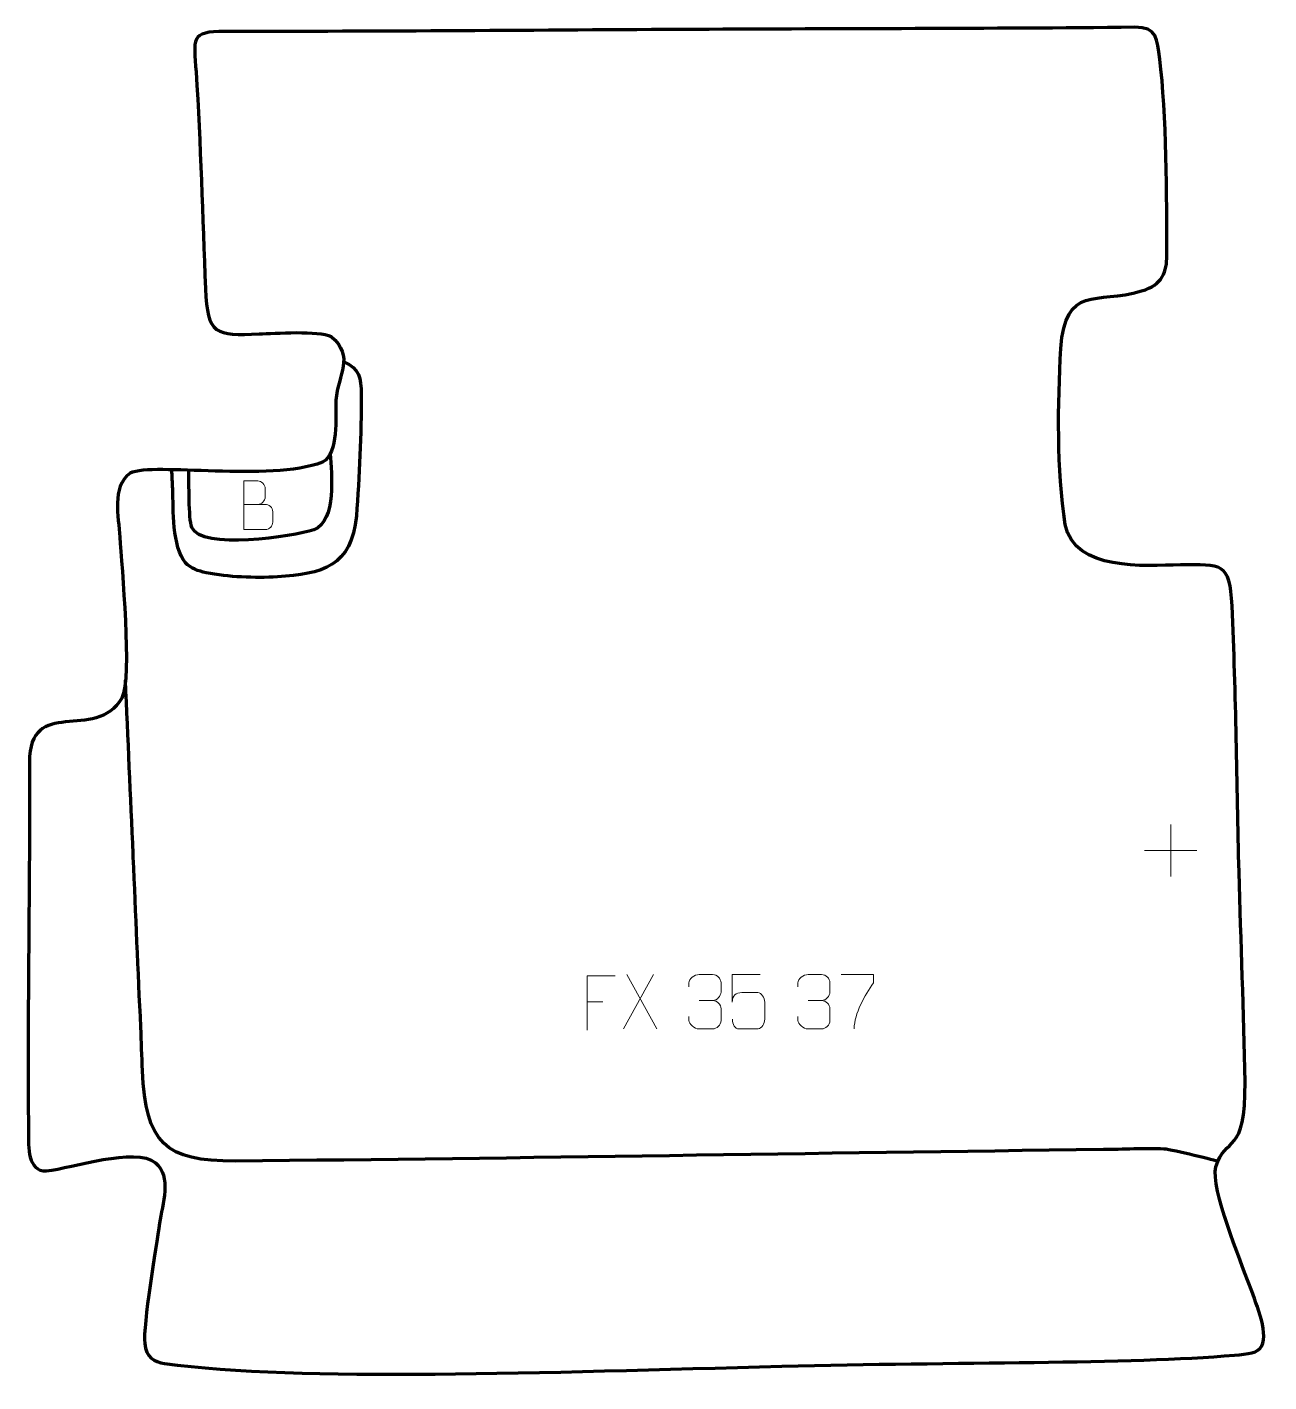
# Model space of a CAD drawing. Header units: millimetres. Extents: x 1086 to 1655, y -24 to 598.
import ezdxf

# ---------------------------------------------------------------- set-up
doc = ezdxf.new("R2010")
doc.units = ezdxf.units.MM
doc.header["$MEASUREMENT"] = 0
doc.layers.add('layer 2', color=7, linetype='Continuous')
doc.layers.add('layer 3', color=7, linetype='Continuous')

msp = doc.modelspace()

# ---------------------------------------------------------------- linework, layer by layer
at = {"layer": 'layer 2', "color": 142, "lineweight": 158}
for points, knots in [([(1230.8091, 444.1991), (1238.2121, 440.922), (1238.7799, 436.9781), (1238.8147, 429.0305), (1238.8147, 429.0305), (1238.8928, 411.2348), (1238.0453, 391.2705), (1236.6117, 373.4873), (1236.6117, 373.4873), (1234.6019, 350.2319), (1220.9422, 346.7061), (1200.3552, 345.4185), (1200.3552, 345.4185), (1190.0375, 344.8317), (1177.8822, 345.294), (1167.6839, 347.2824), (1167.6839, 347.2824), (1164.0349, 348.1388), (1160.8389, 349.1928), (1158.1795, 351.9181), (1158.1795, 351.9181), (1152.0104, 359.2471), (1152.6859, 376.404), (1152.3349, 385.7709), (1152.3349, 385.7709), (1152.2018, 388.7176), (1152.0795, 391.6636), (1151.9633, 394.6108)], [0, 0, 0, 0, 0.125, 0.125, 0.125, 0.125, 0.25, 0.25, 0.25, 0.25, 0.375, 0.375, 0.375, 0.375, 0.5, 0.5, 0.5, 0.5, 0.625, 0.625, 0.625, 0.625, 0.75, 0.75, 0.75, 0.75, 1, 1, 1, 1]), ([(1224.6404, 401.9162), (1225.1317, 392.8054), (1227.6564, 371.1165), (1217.1051, 367.0091), (1217.1051, 367.0091), (1207.975, 364.0116), (1165.1362, 357.3995), (1161.0864, 368.1679), (1161.0864, 368.1679), (1159.5938, 372.1365), (1159.8019, 389.1715), (1159.8149, 394.3857)], [0, 0, 0, 0, 0.25, 0.25, 0.25, 0.25, 0.5, 0.5, 0.5, 0.5, 1, 1, 1, 1]), ([(1631.9483, 77.1803), (1631.9483, 77.1803), (1611.3266, 82.5035), (1607.2155, 82.7789), (1607.2155, 82.7789), (1598.7574, 83.1422), (1588.0496, 82.6223), (1579.4514, 82.5214), (1579.4514, 82.5214), (1446.6856, 80.9548), (1313.8659, 78.4041), (1181.1089, 77.2816), (1181.1089, 77.2816), (1148.6016, 77.0069), (1140.0603, 85.7114), (1138.4529, 118.7401), (1138.4529, 118.7401), (1138.1291, 125.3934), (1138.0517, 132.0534), (1137.7359, 138.712), (1137.7359, 138.712), (1136.3987, 164.6987), (1135.4049, 190.7035), (1134.2537, 216.6991), (1134.2537, 216.6991), (1134.2537, 216.6991), (1134.1868, 218.1988), (1134.1868, 218.1988), (1134.1868, 218.1988), (1132.9933, 244.7883), (1131.822, 271.3798), (1130.6818, 297.9717)], [0, 0, 0, 0, 0.11111111, 0.11111111, 0.11111111, 0.11111111, 0.22222222, 0.22222222, 0.22222222, 0.22222222, 0.33333333, 0.33333333, 0.33333333, 0.33333333, 0.44444444, 0.44444444, 0.44444444, 0.44444444, 0.55555556, 0.55555556, 0.55555556, 0.55555556, 0.66666667, 0.66666667, 0.66666667, 0.66666667, 0.77777778, 0.77777778, 0.77777778, 0.77777778, 1, 1, 1, 1])]:
    msp.add_open_spline(points, degree=3, knots=knots, dxfattribs=at)
at = {"layer": 'layer 3', "color": 242, "lineweight": 158}
msp.add_open_spline([(1608.554, 492.9891), (1608.5536, 485.7232), (1606.7228, 479.4905), (1596.9791, 476.6547), (1596.9791, 476.6547), (1575.6953, 470.4602), (1562.3804, 479.9512), (1559.8351, 450.1862), (1559.8351, 450.1862), (1558.5805, 424.6787), (1557.9938, 394.6616), (1561.8875, 369.5102), (1561.8875, 369.5102), (1566.3691, 347.9003), (1598.1921, 350.5697), (1614.7629, 350.9235), (1614.7629, 350.9235), (1633.6906, 351.054), (1637.5187, 352.2017), (1638.4658, 332.1381), (1638.4658, 332.1381), (1640.3907, 291.3544), (1640.6573, 250.7241), (1641.68, 209.9335), (1641.68, 209.9335), (1642.5115, 177.9311), (1643.9607, 145.6357), (1644.4358, 113.6993), (1644.4358, 113.6993), (1644.9149, 79.3012), (1635.245, 89.1885), (1631.0582, 74.6079), (1631.0582, 74.6079), (1628.5991, 64.7006), (1642.4526, 31.347), (1646.426, 20.3649), (1646.426, 20.3649), (1648.8027, 13.7591), (1655.3854, -1.1066), (1652.0995, -7.5556), (1652.0995, -7.5556), (1650.4029, -10.8855), (1645.7785, -11.2573), (1639.527, -11.7945), (1639.527, -11.7945), (1591.3656, -15.9335), (1511.8113, -14.8299), (1431.8904, -16.8974), (1431.8904, -16.8974), (1323.101, -19.7117), (1210.6817, -24.0858), (1148.5227, -15.6013), (1148.5227, -15.6013), (1143.8305, -14.9609), (1140.1711, -12.7218), (1139.4963, -6.504), (1139.4963, -6.504), (1138.5813, 1.9277), (1144.7489, 37.8179), (1146.3129, 48.8083), (1146.3129, 48.8083), (1147.5169, 57.2466), (1152.0225, 70.3948), (1144.433, 76.5087), (1144.433, 76.5087), (1135.1981, 83.9479), (1106.1044, 74.1785), (1094.463, 72.7244), (1094.463, 72.7244), (1085.5185, 72.4506), (1086.2377, 83.8648), (1086.1654, 90.3985), (1086.1654, 90.3985), (1085.54, 146.984), (1086.8609, 203.5724), (1086.6186, 260.1618), (1086.6186, 260.1618), (1086.4323, 291.2389), (1116.8535, 269.0292), (1128.987, 289.7413), (1128.987, 289.7413), (1133.8042, 299.1596), (1128.8516, 350.4525), (1128.0728, 363.7045), (1128.0728, 363.7045), (1127.546, 372.8921), (1124.0698, 386.7404), (1132.7883, 393.0416), (1132.7883, 393.0416), (1143.988, 398.1166), (1196.3076, 388.7721), (1221.0675, 398.0395), (1221.0675, 398.0395), (1228.8371, 402.431), (1226.7583, 418.6071), (1227.2269, 426.5255), (1227.2269, 426.5255), (1228.2257, 438.5693), (1235.9458, 446.3148), (1225.0972, 455.8085), (1225.0972, 455.8085), (1219.4105, 458.6045), (1198.9906, 457.219), (1192.0476, 456.944), (1192.0476, 456.944), (1171.937, 456.1474), (1168.2005, 456.3911), (1167.4005, 477.6988), (1167.4005, 477.6988), (1165.9835, 510.9266), (1165.2036, 543.9471), (1163.062, 577.1795), (1163.062, 577.1795), (1162.0552, 592.3205), (1160.1874, 595.8385), (1176.3658, 595.7982), (1176.3658, 595.7982), (1248.2434, 595.6683), (1320.3628, 596.3931), (1392.2582, 596.7262), (1392.2582, 596.7262), (1459.3975, 597.0372), (1526.7205, 597.0005), (1593.8407, 597.6771), (1593.8407, 597.6771), (1604.1793, 597.7813), (1604.0691, 592.4559), (1605.284, 583.0212), (1605.284, 583.0212), (1608.4466, 558.459), (1608.5553, 518.8583), (1608.554, 492.9891)], degree=3, knots=[0, 0, 0, 0, 0.02941176, 0.02941176, 0.02941176, 0.02941176, 0.05882353, 0.05882353, 0.05882353, 0.05882353, 0.08823529, 0.08823529, 0.08823529, 0.08823529, 0.11764706, 0.11764706, 0.11764706, 0.11764706, 0.14705882, 0.14705882, 0.14705882, 0.14705882, 0.17647059, 0.17647059, 0.17647059, 0.17647059, 0.20588235, 0.20588235, 0.20588235, 0.20588235, 0.23529412, 0.23529412, 0.23529412, 0.23529412, 0.26470588, 0.26470588, 0.26470588, 0.26470588, 0.29411765, 0.29411765, 0.29411765, 0.29411765, 0.32352941, 0.32352941, 0.32352941, 0.32352941, 0.35294118, 0.35294118, 0.35294118, 0.35294118, 0.38235294, 0.38235294, 0.38235294, 0.38235294, 0.41176471, 0.41176471, 0.41176471, 0.41176471, 0.44117647, 0.44117647, 0.44117647, 0.44117647, 0.47058824, 0.47058824, 0.47058824, 0.47058824, 0.5, 0.5, 0.5, 0.5, 0.52941176, 0.52941176, 0.52941176, 0.52941176, 0.55882353, 0.55882353, 0.55882353, 0.55882353, 0.58823529, 0.58823529, 0.58823529, 0.58823529, 0.61764706, 0.61764706, 0.61764706, 0.61764706, 0.64705882, 0.64705882, 0.64705882, 0.64705882, 0.67647059, 0.67647059, 0.67647059, 0.67647059, 0.70588235, 0.70588235, 0.70588235, 0.70588235, 0.73529412, 0.73529412, 0.73529412, 0.73529412, 0.76470588, 0.76470588, 0.76470588, 0.76470588, 0.79411765, 0.79411765, 0.79411765, 0.79411765, 0.82352941, 0.82352941, 0.82352941, 0.82352941, 0.85294118, 0.85294118, 0.85294118, 0.85294118, 0.88235294, 0.88235294, 0.88235294, 0.88235294, 0.91176471, 0.91176471, 0.91176471, 0.91176471, 0.94117647, 0.94117647, 0.94117647, 0.94117647, 1, 1, 1, 1], dxfattribs=at)
at = {"layer": 'layer 3', "color": 250, "lineweight": 9}
for points, knots in [([(1184.987, 378.7242), (1188.246, 378.7246), (1191.5054, 378.7246), (1194.7651, 378.7242), (1194.7651, 378.7242), (1196.5344, 378.7087), (1198.2573, 377.1537), (1198.2573, 375.3179), (1198.2573, 375.3179), (1198.257, 374.3071), (1198.257, 371.5758), (1198.2573, 370.5647), (1198.2573, 370.5647), (1198.2732, 368.9006), (1196.8919, 367.0968), (1194.8125, 367.112), (1194.8125, 367.112), (1191.5525, 367.1123), (1188.2928, 367.1123), (1185.0335, 367.112), (1185.0335, 367.112), (1185.0335, 374.5624), (1185.0335, 382.0125), (1185.0335, 389.4623), (1185.0335, 389.4623), (1187.1596, 389.4623), (1189.286, 389.4623), (1191.4125, 389.4623), (1191.4125, 389.4623), (1192.918, 389.4781), (1194.796, 387.7669), (1194.8119, 386.0092), (1194.8119, 386.0092), (1194.8115, 384.1586), (1194.8115, 384.0279), (1194.8119, 382.177), (1194.8119, 382.177), (1194.8273, 380.3264), (1193.1664, 378.7087), (1191.366, 378.7242)], [0, 0, 0, 0, 0.09090909, 0.09090909, 0.09090909, 0.09090909, 0.18181818, 0.18181818, 0.18181818, 0.18181818, 0.27272727, 0.27272727, 0.27272727, 0.27272727, 0.36363636, 0.36363636, 0.36363636, 0.36363636, 0.45454545, 0.45454545, 0.45454545, 0.45454545, 0.54545455, 0.54545455, 0.54545455, 0.54545455, 0.63636364, 0.63636364, 0.63636364, 0.63636364, 0.72727273, 0.72727273, 0.72727273, 0.72727273, 0.81818182, 0.81818182, 0.81818182, 0.81818182, 1, 1, 1, 1]), ([(1355.4153, 162.3203), (1355.4153, 162.3203), (1342.5413, 162.3203), (1342.5413, 162.3203), (1342.5413, 162.3203), (1342.5413, 162.3203), (1342.5413, 137.3667), (1342.5413, 137.3667)], [0, 0, 0, 0, 0.33333333, 0.33333333, 0.33333333, 0.33333333, 1, 1, 1, 1]), ([(1389.2154, 157.2042), (1389.2154, 157.2042), (1389.2154, 159.0614), (1389.2154, 159.0614), (1389.2154, 159.0614), (1389.2011, 160.8033), (1391.8656, 162.9214), (1393.9247, 162.8987), (1393.9247, 162.8987), (1395.9888, 162.8987), (1398.0528, 162.8987), (1400.1165, 162.8987), (1400.1165, 162.8987), (1402.311, 162.9075), (1403.9093, 161.0607), (1403.9537, 159.1486), (1403.9537, 159.1486), (1403.9533, 157.7135), (1403.9533, 156.2784), (1403.9537, 154.8429), (1403.9537, 154.8429), (1403.9051, 153.1894), (1402.3025, 150.9594), (1400.1042, 150.9694), (1400.1042, 150.9694), (1402.3079, 150.9582), (1403.9159, 149.155), (1403.9699, 147.0955), (1403.9699, 147.0955), (1403.9695, 145.3108), (1403.9695, 143.5261), (1403.9699, 141.741), (1403.9699, 141.741), (1403.98, 139.6796), (1401.9251, 137.9165), (1400.1042, 137.9246), (1400.1042, 137.9246), (1398.0389, 137.9249), (1395.9737, 137.9249), (1393.9081, 137.9246), (1393.9081, 137.9246), (1391.7395, 137.9361), (1389.2085, 140.3363), (1389.1899, 141.7981), (1389.1899, 141.7981), (1389.1899, 141.7981), (1389.1899, 143.7067), (1389.1899, 143.7067)], [0, 0, 0, 0, 0.07692308, 0.07692308, 0.07692308, 0.07692308, 0.15384615, 0.15384615, 0.15384615, 0.15384615, 0.23076923, 0.23076923, 0.23076923, 0.23076923, 0.30769231, 0.30769231, 0.30769231, 0.30769231, 0.38461538, 0.38461538, 0.38461538, 0.38461538, 0.46153846, 0.46153846, 0.46153846, 0.46153846, 0.53846154, 0.53846154, 0.53846154, 0.53846154, 0.61538462, 0.61538462, 0.61538462, 0.61538462, 0.69230769, 0.69230769, 0.69230769, 0.69230769, 0.76923077, 0.76923077, 0.76923077, 0.76923077, 0.84615385, 0.84615385, 0.84615385, 0.84615385, 1, 1, 1, 1]), ([(1421.9741, 162.8665), (1421.9741, 162.8665), (1409.1224, 162.8665), (1409.1224, 162.8665), (1409.1224, 162.8665), (1409.1227, 158.6359), (1409.1227, 154.405), (1409.1224, 150.1738), (1409.1224, 150.1738), (1409.1221, 153.4839), (1410.7531, 154.5557), (1413.5651, 154.6162), (1413.5651, 154.6162), (1416.0047, 154.6165), (1418.4442, 154.6165), (1420.8834, 154.6162), (1420.8834, 154.6162), (1422.5332, 154.623), (1424.0081, 152.2425), (1424.0366, 150.1738), (1424.0366, 150.1738), (1424.0363, 147.5865), (1424.0363, 144.9989), (1424.0366, 142.4112), (1424.0366, 142.4112), (1424.0828, 140.4518), (1422.5834, 138.0155), (1420.9575, 137.957), (1420.9575, 137.957), (1419.001, 137.9573), (1414.106, 137.9573), (1412.149, 137.957), (1412.149, 137.957), (1410.3035, 137.9482), (1409.1964, 139.913), (1409.1756, 142.4641)], [0, 0, 0, 0, 0.1, 0.1, 0.1, 0.1, 0.2, 0.2, 0.2, 0.2, 0.3, 0.3, 0.3, 0.3, 0.4, 0.4, 0.4, 0.4, 0.5, 0.5, 0.5, 0.5, 0.6, 0.6, 0.6, 0.6, 0.7, 0.7, 0.7, 0.7, 0.8, 0.8, 0.8, 0.8, 1, 1, 1, 1]), ([(1439.2154, 157.2042), (1439.2154, 157.2042), (1439.2154, 159.0614), (1439.2154, 159.0614), (1439.2154, 159.0614), (1439.2011, 160.8033), (1441.8656, 162.9214), (1443.9247, 162.8987), (1443.9247, 162.8987), (1445.9888, 162.8987), (1448.0528, 162.8987), (1450.1165, 162.8987), (1450.1165, 162.8987), (1452.311, 162.9075), (1453.9093, 161.0607), (1453.9537, 159.1486), (1453.9537, 159.1486), (1453.9533, 157.7135), (1453.9533, 156.2784), (1453.9537, 154.8429), (1453.9537, 154.8429), (1453.9051, 153.1894), (1452.3025, 150.9594), (1450.1042, 150.9694), (1450.1042, 150.9694), (1452.3079, 150.9582), (1453.9159, 149.155), (1453.9699, 147.0955), (1453.9699, 147.0955), (1453.9695, 145.3108), (1453.9695, 143.5261), (1453.9699, 141.741), (1453.9699, 141.741), (1453.98, 139.6796), (1451.9251, 137.9165), (1450.1042, 137.9246), (1450.1042, 137.9246), (1448.0389, 137.9249), (1445.9737, 137.9249), (1443.9081, 137.9246), (1443.9081, 137.9246), (1441.7395, 137.9361), (1439.2085, 140.3363), (1439.1899, 141.7981), (1439.1899, 141.7981), (1439.1899, 141.7981), (1439.1899, 143.7067), (1439.1899, 143.7067)], [0, 0, 0, 0, 0.07692308, 0.07692308, 0.07692308, 0.07692308, 0.15384615, 0.15384615, 0.15384615, 0.15384615, 0.23076923, 0.23076923, 0.23076923, 0.23076923, 0.30769231, 0.30769231, 0.30769231, 0.30769231, 0.38461538, 0.38461538, 0.38461538, 0.38461538, 0.46153846, 0.46153846, 0.46153846, 0.46153846, 0.53846154, 0.53846154, 0.53846154, 0.53846154, 0.61538462, 0.61538462, 0.61538462, 0.61538462, 0.69230769, 0.69230769, 0.69230769, 0.69230769, 0.76923077, 0.76923077, 0.76923077, 0.76923077, 0.84615385, 0.84615385, 0.84615385, 0.84615385, 1, 1, 1, 1]), ([(1459.172, 162.891), (1459.172, 162.891), (1473.9881, 162.891), (1473.9881, 162.891), (1473.9881, 162.891), (1473.9878, 161.6414), (1473.9878, 160.3918), (1473.9881, 159.142), (1473.9881, 159.142), (1469.9937, 153.1449), (1465.0785, 145.3113), (1465.0785, 137.9325)], [0, 0, 0, 0, 0.25, 0.25, 0.25, 0.25, 0.5, 0.5, 0.5, 0.5, 1, 1, 1, 1])]:
    msp.add_open_spline(points, degree=3, knots=knots, dxfattribs=at)
for points in [[(1610.3261, 231.8005), (1610.3261, 231.8005), (1610.3261, 207.8226), (1610.3261, 207.8226)], [(1598.3372, 219.8115), (1598.3372, 219.8115), (1622.3151, 219.8115), (1622.3151, 219.8115)], [(1372.9957, 162.8885), (1372.9957, 162.8885), (1359.2551, 137.9927), (1359.2551, 137.9927)], [(1360.7097, 162.8885), (1360.7097, 162.8885), (1374.4503, 137.935), (1374.4503, 137.935)], [(1342.5413, 150.4406), (1342.5413, 150.4406), (1349.7094, 150.4406), (1349.7094, 150.4406)], [(1393.9251, 150.959), (1393.9251, 150.959), (1400.1215, 150.959), (1400.1215, 150.959)], [(1443.9251, 150.959), (1443.9251, 150.959), (1450.1215, 150.959), (1450.1215, 150.959)]]:
    msp.add_open_spline(points, degree=3, dxfattribs=at)

doc.saveas('drawing.dxf')
